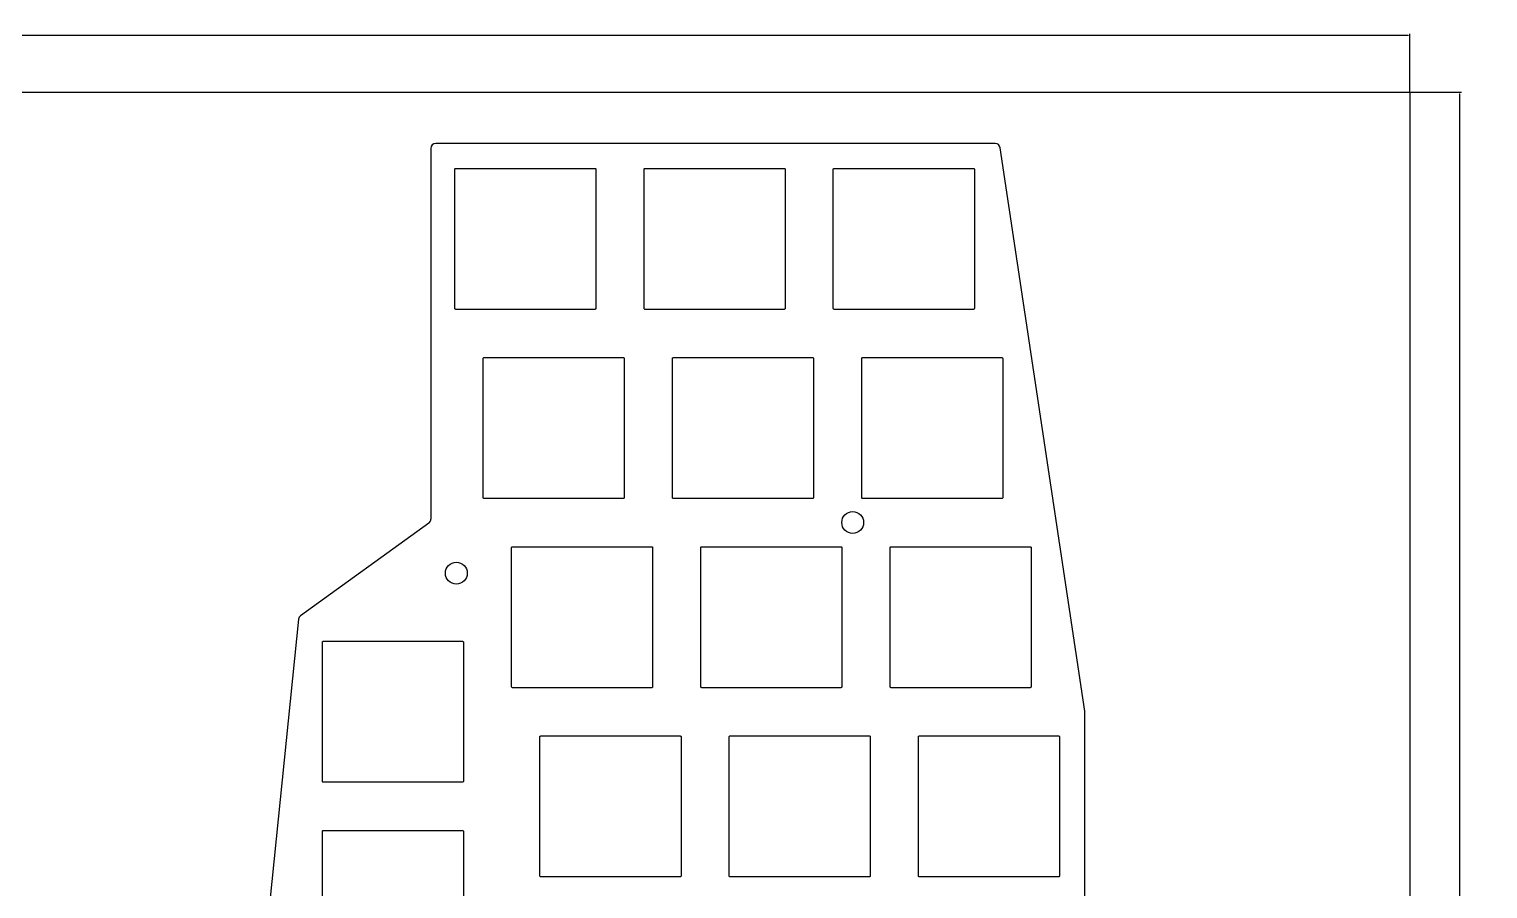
# Model space of a CAD drawing. Extents: x 0 to 308, y 0 to 306.
# Drawn here: x 161 to 307.9, y 219.8 to 306.3 of the extents above; entities that cross this region are included whole.
import ezdxf

# ---------------------------------------------------------------- set-up
doc = ezdxf.new("R2010")
doc.units = 0
doc.layers.get('0').update_dxf_attribs({"linetype": 'CONTINUOUS'})
doc.layers.get('Defpoints').update_dxf_attribs({"linetype": 'CONTINUOUS'})
doc.layers.add('BLACK', color=7, linetype='CONTINUOUS')
doc.dimstyles.new('ISO-25', dxfattribs={"dimtxt": 2.5, "dimasz": 2.5, "dimexe": 1.25, "dimexo": 0.625, "dimtad": 1, "dimtxsty": 'Standard', "dimcen": 2.5, "dimadec": 0, "dimazin": 0, "dimtfac": 1, "dimtmove": 0, "dimatfit": 3, "dimfxl": 1, "dimarcsym": 0})

# ---------------------------------------------------------------- blocks, each defined once
blk = doc.blocks.new('*D22')
at = {"color": 0, "linetype": 'ByBlock', "lineweight": -2}
for p, q in [((0, 300.06), (0, 305.86)), ((0.18, 305.68), (146.91, 305.68)), ((299.82, 305.68), (153.09, 305.68)), ((300, 300.06), (300, 305.86))]:
    blk.add_line(p, q, dxfattribs=at)
at = {"color": 0}
for points in [[(0.18, 305.71), (0.18, 305.65), (0, 305.68)], [(299.82, 305.65), (299.82, 305.71), (300, 305.68)]]:
    blk.add_solid(points, dxfattribs=at)
at = {"layer": 'Defpoints', "color": 0}
for p in [(300, 305.68), (0, 300), (300, 300)]:
    blk.add_point(p, dxfattribs=at)
at = {"color": 0, "linetype": 'ByBlock', "insert": (150, 305.68), "char_height": 1, "attachment_point": 5}
blk.add_mtext('\\A1;300.0000', dxfattribs=at)
blk = doc.blocks.new('*D23')
at = {"color": 0, "linetype": 'ByBlock', "lineweight": -2}
for p, q in [((300.06, 300), (305.19, 300)), ((305.01, 299.82), (305.01, 150.59)), ((305.01, 0.18), (305.01, 149.41)), ((300.06, 0), (305.19, 0))]:
    blk.add_line(p, q, dxfattribs=at)
at = {"color": 0}
for points in [[(305.04, 299.82), (304.98, 299.82), (305.01, 300)], [(304.98, 0.18), (305.04, 0.18), (305.01, 0)]]:
    blk.add_solid(points, dxfattribs=at)
at = {"layer": 'Defpoints', "color": 0}
for p in [(300, 300), (300, 0), (305.01, 0)]:
    blk.add_point(p, dxfattribs=at)
at = {"color": 0, "linetype": 'ByBlock', "insert": (305.01, 150), "char_height": 1, "attachment_point": 5}
blk.add_mtext('\\A1;300.0000', dxfattribs=at)

msp = doc.modelspace()

# ---------------------------------------------------------------- linework, layer by layer
at = {"linetype": 'ByBlock'}
msp.add_lwpolyline([(0, 0), (0, 300), (300, 300), (300, 0)], close=True, dxfattribs=at)
at = {"color": 1, "linetype": 'ByBlock'}
for centre in [(243.91714, 256.64776), (204.01714, 251.54776)]:
    msp.add_circle(centre, 1.1, dxfattribs=at)
at = {"layer": 'BLACK', "color": 1, "linetype": 'Continuous'}
for p, q in [((201.44454, 294.32276), (201.44454, 256.99065)), ((258.26759, 294.82276), (201.94454, 294.82276)), ((267.29454, 237.64586), (258.76204, 294.3971)), ((203.86052, 292.21329), (203.86242, 292.23289)), ((203.86242, 292.23289), (203.86822, 292.25179)), ((203.86822, 292.25179), (203.87752, 292.26919)), ((203.87752, 292.26919), (203.88992, 292.28439)), ((203.88992, 292.28439), (203.89142, 292.28559)), ((203.89142, 292.28559), (203.90522, 292.29689)), ((203.90522, 292.29689), (203.92252, 292.30619)), ((203.92252, 292.30619), (203.94142, 292.31189)), ((203.94142, 292.31189), (203.96102, 292.31379)), ((203.96102, 292.31379), (203.96592, 292.31329)), ((203.96592, 292.31329), (217.95682, 292.31329)), ((217.95682, 292.31329), (217.96172, 292.31379)), ((217.96172, 292.31379), (217.98132, 292.31189)), ((217.98132, 292.31189), (218.00022, 292.30619)), ((218.00022, 292.30619), (218.01752, 292.29689)), ((218.01752, 292.29689), (218.03282, 292.28439)), ((218.03282, 292.28439), (218.04522, 292.26919)), ((218.04522, 292.26919), (218.05452, 292.25179)), ((218.05452, 292.25179), (218.06032, 292.23289)), ((218.06032, 292.23289), (218.06172, 292.21819)), ((218.06172, 292.21819), (218.06222, 292.21329)), ((222.91052, 292.21329), (222.91242, 292.23289)), ((222.91242, 292.23289), (222.91822, 292.25179)), ((222.91822, 292.25179), (222.92752, 292.26919)), ((222.92752, 292.26919), (222.93992, 292.28439)), ((222.93992, 292.28439), (222.94142, 292.28559)), ((222.94142, 292.28559), (222.95522, 292.29689)), ((222.95522, 292.29689), (222.97252, 292.30619)), ((222.97252, 292.30619), (222.99142, 292.31189)), ((222.99142, 292.31189), (223.01102, 292.31379)), ((223.01102, 292.31379), (223.01592, 292.31329)), ((223.01592, 292.31329), (237.00682, 292.31329)), ((237.00682, 292.31329), (237.01172, 292.31379)), ((237.01172, 292.31379), (237.03132, 292.31189)), ((237.03132, 292.31189), (237.05022, 292.30619)), ((237.05022, 292.30619), (237.06752, 292.29689)), ((237.06752, 292.29689), (237.08282, 292.28439)), ((237.08282, 292.28439), (237.09522, 292.26919)), ((237.09522, 292.26919), (237.10452, 292.25179)), ((237.10452, 292.25179), (237.11032, 292.23289)), ((237.11032, 292.23289), (237.11172, 292.21819)), ((237.11172, 292.21819), (237.11222, 292.21329)), ((241.96052, 292.21329), (241.96242, 292.23289)), ((241.96242, 292.23289), (241.96822, 292.25179)), ((241.96822, 292.25179), (241.97752, 292.26919)), ((241.97752, 292.26919), (241.98992, 292.28439)), ((241.98992, 292.28439), (241.99142, 292.28559)), ((241.99142, 292.28559), (242.00522, 292.29689)), ((242.00522, 292.29689), (242.02252, 292.30619)), ((242.02252, 292.30619), (242.04142, 292.31189)), ((242.04142, 292.31189), (242.06102, 292.31379)), ((242.06102, 292.31379), (242.06592, 292.31329)), ((242.06592, 292.31329), (256.05682, 292.31329)), ((256.05682, 292.31329), (256.06172, 292.31379)), ((256.06172, 292.31379), (256.08132, 292.31189)), ((256.08132, 292.31189), (256.10022, 292.30619)), ((256.10022, 292.30619), (256.11752, 292.29689)), ((256.11752, 292.29689), (256.13282, 292.28439)), ((256.13282, 292.28439), (256.14522, 292.26919)), ((256.14522, 292.26919), (256.15452, 292.25179)), ((256.15452, 292.25179), (256.16032, 292.23289)), ((256.16032, 292.23289), (256.16172, 292.21819)), ((256.16172, 292.21819), (256.16222, 292.21329)), ((203.86102, 292.20839), (203.86052, 292.21329)), ((203.86102, 278.21869), (203.86102, 292.20839)), ((218.06222, 292.21329), (218.06172, 292.20839)), ((218.06172, 292.20839), (218.06172, 278.21869)), ((222.91102, 292.20839), (222.91052, 292.21329)), ((222.91102, 278.21869), (222.91102, 292.20839)), ((237.11222, 292.21329), (237.11172, 292.20839)), ((237.11172, 292.20839), (237.11172, 278.21869)), ((241.96102, 292.20839), (241.96052, 292.21329)), ((241.96102, 278.21869), (241.96102, 292.20839)), ((256.16222, 292.21329), (256.16172, 292.20839)), ((256.16172, 292.20839), (256.16172, 278.21869)), ((203.86052, 278.21379), (203.86102, 278.21869)), ((203.86102, 278.20889), (203.86052, 278.21379)), ((203.86242, 278.19419), (203.86102, 278.20889)), ((203.86822, 278.17529), (203.86242, 278.19419)), ((203.87752, 278.15799), (203.86822, 278.17529)), ((203.88992, 278.14269), (203.87752, 278.15799)), ((203.90522, 278.13029), (203.88992, 278.14269)), ((203.92252, 278.12099), (203.90522, 278.13029)), ((203.94142, 278.11519), (203.92252, 278.12099)), ((203.96102, 278.11329), (203.94142, 278.11519)), ((203.96592, 278.11379), (203.96102, 278.11329)), ((217.95682, 278.11379), (203.96592, 278.11379)), ((217.96172, 278.11329), (217.95682, 278.11379)), ((217.98132, 278.11519), (217.96172, 278.11329)), ((218.00022, 278.12099), (217.98132, 278.11519)), ((218.01752, 278.13029), (218.00022, 278.12099)), ((218.03282, 278.14269), (218.01752, 278.13029)), ((218.04522, 278.15799), (218.03282, 278.14269)), ((218.05452, 278.17529), (218.04522, 278.15799)), ((218.06032, 278.19419), (218.05452, 278.17529)), ((218.06172, 278.20889), (218.06032, 278.19419)), ((218.06172, 278.21869), (218.06222, 278.21379)), ((218.06222, 278.21379), (218.06172, 278.20889)), ((222.91052, 278.21379), (222.91102, 278.21869)), ((222.91102, 278.20889), (222.91052, 278.21379)), ((222.91242, 278.19419), (222.91102, 278.20889)), ((222.91822, 278.17529), (222.91242, 278.19419)), ((222.92752, 278.15799), (222.91822, 278.17529)), ((222.93992, 278.14269), (222.92752, 278.15799)), ((222.95522, 278.13029), (222.93992, 278.14269)), ((222.97252, 278.12099), (222.95522, 278.13029)), ((222.99142, 278.11519), (222.97252, 278.12099)), ((223.01102, 278.11329), (222.99142, 278.11519)), ((223.01592, 278.11379), (223.01102, 278.11329)), ((237.00682, 278.11379), (223.01592, 278.11379)), ((237.01172, 278.11329), (237.00682, 278.11379)), ((237.03132, 278.11519), (237.01172, 278.11329)), ((237.05022, 278.12099), (237.03132, 278.11519)), ((237.06752, 278.13029), (237.05022, 278.12099)), ((237.08282, 278.14269), (237.06752, 278.13029)), ((237.09522, 278.15799), (237.08282, 278.14269)), ((237.10452, 278.17529), (237.09522, 278.15799)), ((237.11032, 278.19419), (237.10452, 278.17529)), ((237.11172, 278.20889), (237.11032, 278.19419)), ((237.11172, 278.21869), (237.11222, 278.21379)), ((237.11222, 278.21379), (237.11172, 278.20889)), ((241.96052, 278.21379), (241.96102, 278.21869)), ((241.96102, 278.20889), (241.96052, 278.21379)), ((241.96242, 278.19419), (241.96102, 278.20889)), ((241.96822, 278.17529), (241.96242, 278.19419)), ((241.97752, 278.15799), (241.96822, 278.17529)), ((241.98992, 278.14269), (241.97752, 278.15799)), ((242.00522, 278.13029), (241.98992, 278.14269)), ((242.02252, 278.12099), (242.00522, 278.13029)), ((242.04142, 278.11519), (242.02252, 278.12099)), ((242.06102, 278.11329), (242.04142, 278.11519)), ((242.06592, 278.11379), (242.06102, 278.11329)), ((256.05682, 278.11379), (242.06592, 278.11379)), ((256.06172, 278.11329), (256.05682, 278.11379)), ((256.08132, 278.11519), (256.06172, 278.11329)), ((256.10022, 278.12099), (256.08132, 278.11519)), ((256.11752, 278.13029), (256.10022, 278.12099)), ((256.13282, 278.14269), (256.11752, 278.13029)), ((256.14522, 278.15799), (256.13282, 278.14269)), ((256.15452, 278.17529), (256.14522, 278.15799)), ((256.16032, 278.19419), (256.15452, 278.17529)), ((256.16172, 278.20889), (256.16032, 278.19419)), ((256.16172, 278.21869), (256.16222, 278.21379)), ((256.16222, 278.21379), (256.16172, 278.20889)), ((206.71842, 273.16329), (206.72032, 273.18289)), ((206.71892, 273.15839), (206.71842, 273.16329)), ((206.71892, 259.16889), (206.71892, 273.15839)), ((206.72032, 273.18289), (206.72612, 273.20179)), ((206.72612, 273.20179), (206.73542, 273.21909)), ((206.73542, 273.21909), (206.74782, 273.23439)), ((206.74782, 273.23439), (206.75552, 273.24069)), ((206.75552, 273.24069), (206.76312, 273.24679)), ((206.76312, 273.24679), (206.78042, 273.25609)), ((206.78042, 273.25609), (206.79932, 273.26189)), ((206.79932, 273.26189), (206.81892, 273.26379)), ((206.81892, 273.26379), (206.82382, 273.26329)), ((206.82382, 273.26329), (220.81362, 273.26329)), ((220.81362, 273.26329), (220.81852, 273.26379)), ((220.81852, 273.26379), (220.83812, 273.26189)), ((220.83812, 273.26189), (220.85702, 273.25609)), ((220.85702, 273.25609), (220.87432, 273.24679)), ((220.87432, 273.24679), (220.88962, 273.23439)), ((220.88962, 273.23439), (220.90202, 273.21909)), ((220.90202, 273.21909), (220.91132, 273.20179)), ((220.91132, 273.20179), (220.91712, 273.18289)), ((220.91712, 273.18289), (220.91852, 273.16819)), ((220.91852, 273.16819), (220.91902, 273.16329)), ((220.91902, 273.16329), (220.91852, 273.15839)), ((220.91852, 273.15839), (220.91852, 259.16889)), ((225.76842, 273.16329), (225.77032, 273.18289)), ((225.76892, 273.15839), (225.76842, 273.16329)), ((225.76892, 259.16889), (225.76892, 273.15839)), ((225.77032, 273.18289), (225.77612, 273.20179)), ((225.77612, 273.20179), (225.78542, 273.21909)), ((225.78542, 273.21909), (225.79782, 273.23439)), ((225.79782, 273.23439), (225.80172, 273.23749)), ((225.80172, 273.23749), (225.81312, 273.24679)), ((225.81312, 273.24679), (225.83042, 273.25609)), ((225.83042, 273.25609), (225.84932, 273.26189)), ((225.84932, 273.26189), (225.86892, 273.26379)), ((225.86892, 273.26379), (225.87382, 273.26329)), ((225.87382, 273.26329), (239.86362, 273.26329)), ((239.86362, 273.26329), (239.86852, 273.26379)), ((239.86852, 273.26379), (239.88812, 273.26189)), ((239.88812, 273.26189), (239.90702, 273.25609)), ((239.90702, 273.25609), (239.92432, 273.24679)), ((239.92432, 273.24679), (239.93962, 273.23439)), ((239.93962, 273.23439), (239.95202, 273.21909)), ((239.95202, 273.21909), (239.96132, 273.20179)), ((239.96132, 273.20179), (239.96712, 273.18289)), ((239.96712, 273.18289), (239.96852, 273.16819)), ((239.96852, 273.16819), (239.96902, 273.16329)), ((239.96902, 273.16329), (239.96852, 273.15839)), ((239.96852, 273.15839), (239.96852, 259.16889)), ((244.81842, 273.16329), (244.82032, 273.18289)), ((244.81892, 273.15839), (244.81842, 273.16329)), ((244.81892, 259.16889), (244.81892, 273.15839)), ((244.82032, 273.18289), (244.82612, 273.20179)), ((244.82612, 273.20179), (244.83542, 273.21909)), ((244.83542, 273.21909), (244.84782, 273.23439)), ((244.84782, 273.23439), (244.85172, 273.23749)), ((244.85172, 273.23749), (244.86312, 273.24679)), ((244.86312, 273.24679), (244.88042, 273.25609)), ((244.88042, 273.25609), (244.89932, 273.26189)), ((244.89932, 273.26189), (244.91892, 273.26379)), ((244.91892, 273.26379), (244.92382, 273.26329)), ((244.92382, 273.26329), (258.91362, 273.26329)), ((258.91362, 273.26329), (258.91852, 273.26379)), ((258.91852, 273.26379), (258.93812, 273.26189)), ((258.93812, 273.26189), (258.95702, 273.25609)), ((258.95702, 273.25609), (258.97432, 273.24679)), ((258.97432, 273.24679), (258.98962, 273.23439)), ((258.98962, 273.23439), (259.00202, 273.21909)), ((259.00202, 273.21909), (259.01132, 273.20179)), ((259.01132, 273.20179), (259.01712, 273.18289)), ((259.01712, 273.18289), (259.01852, 273.16819)), ((259.01852, 273.16819), (259.01902, 273.16329)), ((259.01902, 273.16329), (259.01852, 273.15839)), ((259.01852, 273.15839), (259.01852, 259.16889)), ((206.71842, 259.16399), (206.71892, 259.16889)), ((206.71892, 259.15909), (206.71842, 259.16399)), ((206.72032, 259.14439), (206.71892, 259.15909)), ((206.72612, 259.12549), (206.72032, 259.14439)), ((206.73542, 259.10819), (206.72612, 259.12549)), ((206.74782, 259.09289), (206.73542, 259.10819)), ((206.76312, 259.08049), (206.74782, 259.09289)), ((206.78042, 259.07119), (206.76312, 259.08049)), ((206.79932, 259.06539), (206.78042, 259.07119)), ((206.81892, 259.06349), (206.79932, 259.06539)), ((206.82382, 259.06399), (206.81892, 259.06349)), ((220.81362, 259.06399), (206.82382, 259.06399)), ((220.81852, 259.06349), (220.81362, 259.06399)), ((220.83812, 259.06539), (220.81852, 259.06349)), ((220.85702, 259.07119), (220.83812, 259.06539)), ((220.87432, 259.08049), (220.85702, 259.07119)), ((220.88962, 259.09289), (220.87432, 259.08049)), ((220.90202, 259.10819), (220.88962, 259.09289)), ((220.91132, 259.12549), (220.90202, 259.10819)), ((220.91712, 259.14439), (220.91132, 259.12549)), ((220.91852, 259.15909), (220.91712, 259.14439)), ((220.91852, 259.16889), (220.91902, 259.16399)), ((220.91902, 259.16399), (220.91852, 259.15909)), ((225.76842, 259.16399), (225.76892, 259.16889)), ((225.76892, 259.15909), (225.76842, 259.16399)), ((225.77032, 259.14439), (225.76892, 259.15909)), ((225.77612, 259.12549), (225.77032, 259.14439)), ((225.78542, 259.10819), (225.77612, 259.12549)), ((225.79782, 259.09289), (225.78542, 259.10819)), ((225.81312, 259.08049), (225.79782, 259.09289)), ((225.83042, 259.07119), (225.81312, 259.08049)), ((225.84932, 259.06539), (225.83042, 259.07119)), ((225.86892, 259.06349), (225.84932, 259.06539)), ((225.87382, 259.06399), (225.86892, 259.06349)), ((239.86362, 259.06399), (225.87382, 259.06399)), ((239.86852, 259.06349), (239.86362, 259.06399)), ((239.88812, 259.06539), (239.86852, 259.06349)), ((239.90702, 259.07119), (239.88812, 259.06539)), ((239.92432, 259.08049), (239.90702, 259.07119)), ((239.93962, 259.09289), (239.92432, 259.08049)), ((239.95202, 259.10819), (239.93962, 259.09289)), ((239.96132, 259.12549), (239.95202, 259.10819)), ((239.96712, 259.14439), (239.96132, 259.12549)), ((239.96852, 259.15909), (239.96712, 259.14439)), ((239.96852, 259.16889), (239.96902, 259.16399)), ((239.96902, 259.16399), (239.96852, 259.15909)), ((244.81842, 259.16399), (244.81892, 259.16889)), ((244.81892, 259.15909), (244.81842, 259.16399)), ((244.82032, 259.14439), (244.81892, 259.15909)), ((244.82612, 259.12549), (244.82032, 259.14439)), ((244.83542, 259.10819), (244.82612, 259.12549)), ((244.84782, 259.09289), (244.83542, 259.10819)), ((244.86312, 259.08049), (244.84782, 259.09289)), ((244.88042, 259.07119), (244.86312, 259.08049)), ((244.89932, 259.06539), (244.88042, 259.07119)), ((244.91892, 259.06349), (244.89932, 259.06539)), ((244.92382, 259.06399), (244.91892, 259.06349)), ((258.91362, 259.06399), (244.92382, 259.06399)), ((258.91852, 259.06349), (258.91362, 259.06399)), ((258.93812, 259.06539), (258.91852, 259.06349)), ((258.95702, 259.07119), (258.93812, 259.06539)), ((258.97432, 259.08049), (258.95702, 259.07119)), ((258.98962, 259.09289), (258.97432, 259.08049)), ((259.00202, 259.10819), (258.98962, 259.09289)), ((259.01132, 259.12549), (259.00202, 259.10819)), ((259.01712, 259.14439), (259.01132, 259.12549)), ((259.01852, 259.15909), (259.01712, 259.14439)), ((259.01852, 259.16889), (259.01902, 259.16399)), ((259.01902, 259.16399), (259.01852, 259.15909)), ((201.23717, 256.58522), (188.32548, 247.26559)), ((209.57662, 254.11329), (209.57852, 254.13289)), ((209.57712, 254.10839), (209.57662, 254.11329)), ((209.57712, 240.11889), (209.57712, 254.10839)), ((209.57852, 254.13289), (209.58432, 254.15179)), ((209.58432, 254.15179), (209.59362, 254.16909)), ((209.59362, 254.16909), (209.60602, 254.18439)), ((209.60602, 254.18439), (209.61402, 254.19089)), ((209.61402, 254.19089), (209.62132, 254.19679)), ((209.62132, 254.19679), (209.63862, 254.20609)), ((209.63862, 254.20609), (209.65752, 254.21189)), ((209.65752, 254.21189), (209.67712, 254.21379)), ((209.67712, 254.21379), (209.68202, 254.21329)), ((209.68202, 254.21329), (223.67182, 254.21329)), ((223.67182, 254.21329), (223.67672, 254.21379)), ((223.67672, 254.21379), (223.69632, 254.21189)), ((223.69632, 254.21189), (223.71522, 254.20609)), ((223.71522, 254.20609), (223.73252, 254.19679)), ((223.73252, 254.19679), (223.74782, 254.18439)), ((223.74782, 254.18439), (223.76022, 254.16909)), ((223.76022, 254.16909), (223.76952, 254.15179)), ((223.76952, 254.15179), (223.77532, 254.13289)), ((223.77532, 254.13289), (223.77672, 254.11819)), ((223.77672, 254.11819), (223.77722, 254.11329)), ((223.77722, 254.11329), (223.77672, 254.10839)), ((223.77672, 254.10839), (223.77672, 240.11889)), ((228.62662, 254.11329), (228.62852, 254.13289)), ((228.62712, 254.10839), (228.62662, 254.11329)), ((228.62712, 240.11889), (228.62712, 254.10839)), ((228.62852, 254.13289), (228.63432, 254.15179)), ((228.63432, 254.15179), (228.64362, 254.16909)), ((228.64362, 254.16909), (228.65602, 254.18439)), ((228.65602, 254.18439), (228.66402, 254.19089)), ((228.66402, 254.19089), (228.67132, 254.19679)), ((228.67132, 254.19679), (228.68862, 254.20609)), ((228.68862, 254.20609), (228.70752, 254.21189)), ((228.70752, 254.21189), (228.72712, 254.21379)), ((228.72712, 254.21379), (228.73202, 254.21329)), ((228.73202, 254.21329), (242.72182, 254.21329)), ((242.72182, 254.21329), (242.72672, 254.21379)), ((242.72672, 254.21379), (242.74632, 254.21189)), ((242.74632, 254.21189), (242.76522, 254.20609)), ((242.76522, 254.20609), (242.78252, 254.19679)), ((242.78252, 254.19679), (242.79782, 254.18439)), ((242.79782, 254.18439), (242.81022, 254.16909)), ((242.81022, 254.16909), (242.81952, 254.15179)), ((242.81952, 254.15179), (242.82532, 254.13289)), ((242.82532, 254.13289), (242.82672, 254.11819)), ((242.82672, 254.11819), (242.82722, 254.11329)), ((242.82722, 254.11329), (242.82672, 254.10839)), ((242.82672, 254.10839), (242.82672, 240.11889)), ((247.67662, 254.11329), (247.67852, 254.13289)), ((247.67712, 254.10839), (247.67662, 254.11329)), ((247.67712, 240.11889), (247.67712, 254.10839)), ((247.67852, 254.13289), (247.68432, 254.15179)), ((247.68432, 254.15179), (247.69362, 254.16909)), ((247.69362, 254.16909), (247.70602, 254.18439)), ((247.70602, 254.18439), (247.71402, 254.19089)), ((247.71402, 254.19089), (247.72132, 254.19679)), ((247.72132, 254.19679), (247.73862, 254.20609)), ((247.73862, 254.20609), (247.75752, 254.21189)), ((247.75752, 254.21189), (247.77712, 254.21379)), ((247.77712, 254.21379), (247.78202, 254.21329)), ((247.78202, 254.21329), (261.77182, 254.21329)), ((261.77182, 254.21329), (261.77672, 254.21379)), ((261.77672, 254.21379), (261.79632, 254.21189)), ((261.79632, 254.21189), (261.81522, 254.20609)), ((261.81522, 254.20609), (261.83252, 254.19679)), ((261.83252, 254.19679), (261.84782, 254.18439)), ((261.84782, 254.18439), (261.86022, 254.16909)), ((261.86022, 254.16909), (261.86952, 254.15179)), ((261.86952, 254.15179), (261.87532, 254.13289)), ((261.87532, 254.13289), (261.87672, 254.11819)), ((261.87672, 254.11819), (261.87722, 254.11329)), ((261.87722, 254.11329), (261.87672, 254.10839)), ((261.87672, 254.10839), (261.87672, 240.11889)), ((188.12064, 246.91045), (182.45482, 190.84748)), ((190.52662, 244.58829), (190.52852, 244.60789)), ((190.52712, 244.58339), (190.52662, 244.58829)), ((190.52712, 230.59389), (190.52712, 244.58339)), ((190.52852, 244.60789), (190.53432, 244.62679)), ((190.53432, 244.62679), (190.54362, 244.64409)), ((190.54362, 244.64409), (190.55602, 244.65939)), ((190.55602, 244.65939), (190.56402, 244.66589)), ((190.56402, 244.66589), (190.57132, 244.67179)), ((190.57132, 244.67179), (190.58862, 244.68109)), ((190.58862, 244.68109), (190.60752, 244.68689)), ((190.60752, 244.68689), (190.62712, 244.68879)), ((190.62712, 244.68879), (190.63202, 244.68829)), ((190.63202, 244.68829), (204.62182, 244.68829)), ((204.62182, 244.68829), (204.62672, 244.68879)), ((204.62672, 244.68879), (204.64632, 244.68689)), ((204.64632, 244.68689), (204.66522, 244.68109)), ((204.66522, 244.68109), (204.68252, 244.67179)), ((204.68252, 244.67179), (204.69782, 244.65939)), ((204.69782, 244.65939), (204.71022, 244.64409)), ((204.71022, 244.64409), (204.71952, 244.62679)), ((204.71952, 244.62679), (204.72532, 244.60789)), ((204.72532, 244.60789), (204.72672, 244.59319)), ((204.72672, 244.59319), (204.72722, 244.58829)), ((204.72722, 244.58829), (204.72672, 244.58339)), ((204.72672, 244.58339), (204.72672, 230.59389)), ((209.57662, 240.11399), (209.57712, 240.11889)), ((209.57712, 240.10909), (209.57662, 240.11399)), ((209.57852, 240.09439), (209.57712, 240.10909)), ((209.58432, 240.07549), (209.57852, 240.09439)), ((209.59362, 240.05819), (209.58432, 240.07549)), ((209.60602, 240.04289), (209.59362, 240.05819)), ((209.62132, 240.03049), (209.60602, 240.04289)), ((209.63862, 240.02119), (209.62132, 240.03049)), ((209.65752, 240.01539), (209.63862, 240.02119)), ((209.67712, 240.01349), (209.65752, 240.01539)), ((209.68202, 240.01399), (209.67712, 240.01349)), ((223.67182, 240.01399), (209.68202, 240.01399)), ((223.67672, 240.01349), (223.67182, 240.01399)), ((223.69632, 240.01539), (223.67672, 240.01349)), ((223.71522, 240.02119), (223.69632, 240.01539)), ((223.73252, 240.03049), (223.71522, 240.02119)), ((223.74782, 240.04289), (223.73252, 240.03049)), ((223.76022, 240.05819), (223.74782, 240.04289)), ((223.76952, 240.07549), (223.76022, 240.05819)), ((223.77532, 240.09439), (223.76952, 240.07549)), ((223.77672, 240.10909), (223.77532, 240.09439)), ((223.77672, 240.11889), (223.77722, 240.11399)), ((223.77722, 240.11399), (223.77672, 240.10909)), ((228.62662, 240.11399), (228.62712, 240.11889)), ((228.62712, 240.10909), (228.62662, 240.11399)), ((228.62852, 240.09439), (228.62712, 240.10909)), ((228.63432, 240.07549), (228.62852, 240.09439)), ((228.64362, 240.05819), (228.63432, 240.07549)), ((228.65602, 240.04289), (228.64362, 240.05819)), ((228.67132, 240.03049), (228.65602, 240.04289)), ((228.68862, 240.02119), (228.67132, 240.03049)), ((228.70752, 240.01539), (228.68862, 240.02119)), ((228.70902, 240.01529), (228.70752, 240.01539)), ((228.71202, 240.01439), (228.70902, 240.01529)), ((228.72672, 240.01289), (228.71202, 240.01439)), ((228.73042, 240.01329), (228.72672, 240.01289)), ((229.73042, 240.01329), (228.73042, 240.01329)), ((229.73752, 240.01399), (229.73042, 240.01329)), ((241.71592, 240.01399), (229.73752, 240.01399)), ((241.72302, 240.01329), (241.71592, 240.01399)), ((242.72302, 240.01329), (241.72302, 240.01329)), ((242.72672, 240.01289), (242.72302, 240.01329)), ((242.74142, 240.01439), (242.72672, 240.01289)), ((242.74422, 240.01519), (242.74142, 240.01439)), ((242.74632, 240.01539), (242.74422, 240.01519)), ((242.76522, 240.02119), (242.74632, 240.01539)), ((242.78252, 240.03049), (242.76522, 240.02119)), ((242.79782, 240.04289), (242.78252, 240.03049)), ((242.81022, 240.05819), (242.79782, 240.04289)), ((242.81952, 240.07549), (242.81022, 240.05819)), ((242.82532, 240.09439), (242.81952, 240.07549)), ((242.82672, 240.10909), (242.82532, 240.09439)), ((242.82672, 240.11889), (242.82722, 240.11399)), ((242.82722, 240.11399), (242.82672, 240.10909)), ((247.67662, 240.11399), (247.67712, 240.11889)), ((247.67712, 240.10909), (247.67662, 240.11399)), ((247.67852, 240.09439), (247.67712, 240.10909)), ((247.68432, 240.07549), (247.67852, 240.09439)), ((247.69362, 240.05819), (247.68432, 240.07549)), ((247.70602, 240.04289), (247.69362, 240.05819)), ((247.72132, 240.03049), (247.70602, 240.04289)), ((247.73862, 240.02119), (247.72132, 240.03049)), ((247.75752, 240.01539), (247.73862, 240.02119)), ((247.77712, 240.01349), (247.75752, 240.01539)), ((247.78202, 240.01399), (247.77712, 240.01349)), ((261.77182, 240.01399), (247.78202, 240.01399)), ((261.77672, 240.01349), (261.77182, 240.01399)), ((261.79632, 240.01539), (261.77672, 240.01349)), ((261.81522, 240.02119), (261.79632, 240.01539)), ((261.83252, 240.03049), (261.81522, 240.02119)), ((261.84782, 240.04289), (261.83252, 240.03049)), ((261.86022, 240.05819), (261.84782, 240.04289)), ((261.86952, 240.07549), (261.86022, 240.05819)), ((261.87532, 240.09439), (261.86952, 240.07549)), ((261.87672, 240.10909), (261.87532, 240.09439)), ((261.87672, 240.11889), (261.87722, 240.11399)), ((261.87722, 240.11399), (261.87672, 240.10909)), ((267.29454, 218.54966), (267.29454, 237.64586)), ((212.43342, 235.06329), (212.43532, 235.08289)), ((212.43392, 235.05839), (212.43342, 235.06329)), ((212.43392, 221.06889), (212.43392, 235.05839)), ((212.43532, 235.08289), (212.44112, 235.10179)), ((212.44112, 235.10179), (212.45042, 235.11909)), ((212.45042, 235.11909), (212.46282, 235.13439)), ((212.46282, 235.13439), (212.46862, 235.13899)), ((212.46862, 235.13899), (212.47812, 235.14679)), ((212.47812, 235.14679), (212.49542, 235.15609)), ((212.49542, 235.15609), (212.51432, 235.16189)), ((212.51432, 235.16189), (212.53392, 235.16379)), ((212.53392, 235.16379), (212.53882, 235.16329)), ((212.53882, 235.16329), (226.52822, 235.16329)), ((226.52822, 235.16329), (226.53312, 235.16379)), ((226.53312, 235.16379), (226.55272, 235.16189)), ((226.55272, 235.16189), (226.57162, 235.15609)), ((226.57162, 235.15609), (226.58892, 235.14679)), ((226.58892, 235.14679), (226.60422, 235.13439)), ((226.60422, 235.13439), (226.61662, 235.11909)), ((226.61662, 235.11909), (226.62592, 235.10179)), ((226.62592, 235.10179), (226.63172, 235.08289)), ((226.63172, 235.08289), (226.63312, 235.06819)), ((226.63312, 235.06819), (226.63362, 235.06329)), ((226.63362, 235.06329), (226.63312, 235.05839)), ((226.63312, 235.05839), (226.63312, 221.06889)), ((231.48342, 235.06329), (231.48532, 235.08289)), ((231.48392, 235.05839), (231.48342, 235.06329)), ((231.48392, 221.06889), (231.48392, 235.05839)), ((231.48532, 235.08289), (231.49112, 235.10179)), ((231.49112, 235.10179), (231.50042, 235.11909)), ((231.50042, 235.11909), (231.51282, 235.13439)), ((231.51282, 235.13439), (231.52812, 235.14679)), ((231.52812, 235.14679), (231.54542, 235.15609)), ((231.54542, 235.15609), (231.56432, 235.16189)), ((231.56432, 235.16189), (231.58392, 235.16379)), ((231.58392, 235.16379), (231.58882, 235.16329)), ((231.58882, 235.16329), (231.59802, 235.16329)), ((231.59802, 235.16329), (231.60172, 235.16369)), ((231.60172, 235.16369), (231.60542, 235.16329)), ((231.60542, 235.16329), (244.59802, 235.16329)), ((244.59802, 235.16329), (244.59802, 235.16329)), ((244.59802, 235.16329), (245.57822, 235.16329)), ((245.57822, 235.16329), (245.58312, 235.16379)), ((245.58312, 235.16379), (245.58802, 235.16329)), ((245.58802, 235.16329), (245.59802, 235.16329)), ((245.59802, 235.16329), (245.60172, 235.16369)), ((245.60172, 235.16369), (245.61642, 235.16219)), ((245.61642, 235.16219), (245.63052, 235.15789)), ((245.63052, 235.15789), (245.64362, 235.15099)), ((245.64362, 235.15099), (245.65502, 235.14159)), ((245.65502, 235.14159), (245.66442, 235.13019)), ((245.66442, 235.13019), (245.67132, 235.11709)), ((245.67132, 235.11709), (245.67562, 235.10299)), ((245.67562, 235.10299), (245.67572, 235.10219)), ((245.67572, 235.10219), (245.67592, 235.10179)), ((245.67592, 235.10179), (245.68172, 235.08289)), ((245.68172, 235.08289), (245.68312, 235.06819)), ((245.68312, 235.06819), (245.68362, 235.06329)), ((245.68362, 235.06329), (245.68312, 235.05839)), ((245.68312, 235.05839), (245.68312, 221.06889)), ((250.53342, 235.06329), (250.53532, 235.08289)), ((250.53392, 235.05839), (250.53342, 235.06329)), ((250.53392, 221.06889), (250.53392, 235.05839)), ((250.53532, 235.08289), (250.54112, 235.10179)), ((250.54112, 235.10179), (250.55042, 235.11909)), ((250.55042, 235.11909), (250.56282, 235.13439)), ((250.56282, 235.13439), (250.56862, 235.13899)), ((250.56862, 235.13899), (250.57812, 235.14679)), ((250.57812, 235.14679), (250.59542, 235.15609)), ((250.59542, 235.15609), (250.61432, 235.16189)), ((250.61432, 235.16189), (250.63392, 235.16379)), ((250.63392, 235.16379), (250.63882, 235.16329)), ((250.63882, 235.16329), (264.62832, 235.16329)), ((264.62832, 235.16329), (264.63322, 235.16379)), ((264.63322, 235.16379), (264.65282, 235.16189)), ((264.65282, 235.16189), (264.67172, 235.15609)), ((264.67172, 235.15609), (264.68902, 235.14679)), ((264.68902, 235.14679), (264.70432, 235.13439)), ((264.70432, 235.13439), (264.71672, 235.11909)), ((264.71672, 235.11909), (264.72602, 235.10179)), ((264.72602, 235.10179), (264.73182, 235.08289)), ((264.73182, 235.08289), (264.73322, 235.06819)), ((264.73322, 235.06819), (264.73372, 235.06329)), ((264.73372, 235.06329), (264.73322, 235.05839)), ((264.73322, 235.05839), (264.73322, 221.06889)), ((190.52662, 230.58899), (190.52712, 230.59389)), ((190.52712, 230.58409), (190.52662, 230.58899)), ((190.52852, 230.56939), (190.52712, 230.58409)), ((190.53432, 230.55049), (190.52852, 230.56939)), ((190.54362, 230.53319), (190.53432, 230.55049)), ((204.71952, 230.55049), (204.71022, 230.53319)), ((204.72532, 230.56939), (204.71952, 230.55049)), ((204.72672, 230.58409), (204.72532, 230.56939)), ((204.72672, 230.59389), (204.72722, 230.58899)), ((204.72722, 230.58899), (204.72672, 230.58409)), ((190.55602, 230.51789), (190.54362, 230.53319)), ((190.57132, 230.50549), (190.55602, 230.51789)), ((190.58862, 230.49619), (190.57132, 230.50549)), ((190.60752, 230.49039), (190.58862, 230.49619)), ((190.62712, 230.48849), (190.60752, 230.49039)), ((190.63202, 230.48899), (190.62712, 230.48849)), ((204.62182, 230.48899), (190.63202, 230.48899)), ((204.62672, 230.48849), (204.62182, 230.48899)), ((204.64632, 230.49039), (204.62672, 230.48849)), ((204.66522, 230.49619), (204.64632, 230.49039)), ((204.68252, 230.50549), (204.66522, 230.49619)), ((204.69782, 230.51789), (204.68252, 230.50549)), ((204.71022, 230.53319), (204.69782, 230.51789)), ((190.52662, 225.53829), (190.52852, 225.55789)), ((190.52712, 225.53339), (190.52662, 225.53829)), ((190.52712, 211.54429), (190.52712, 225.53339)), ((190.52852, 225.55789), (190.53432, 225.57679)), ((190.53432, 225.57679), (190.54362, 225.59409)), ((190.54362, 225.59409), (190.55602, 225.60939)), ((190.55602, 225.60939), (190.56402, 225.61589)), ((190.56402, 225.61589), (190.57132, 225.62179)), ((190.57132, 225.62179), (190.58862, 225.63109)), ((190.58862, 225.63109), (190.60752, 225.63689)), ((190.60752, 225.63689), (190.62712, 225.63879)), ((190.62712, 225.63879), (190.63202, 225.63829)), ((190.63202, 225.63829), (204.62182, 225.63829)), ((204.62182, 225.63829), (204.62672, 225.63879)), ((204.62672, 225.63879), (204.64632, 225.63689)), ((204.64632, 225.63689), (204.66522, 225.63109)), ((204.66522, 225.63109), (204.68252, 225.62179)), ((204.68252, 225.62179), (204.69782, 225.60939)), ((204.69782, 225.60939), (204.71022, 225.59409)), ((204.71022, 225.59409), (204.71952, 225.57679)), ((204.71952, 225.57679), (204.72532, 225.55789)), ((204.72532, 225.55789), (204.72672, 225.54319)), ((204.72672, 225.54319), (204.72722, 225.53829)), ((204.72722, 225.53829), (204.72672, 225.53339)), ((204.72672, 225.53339), (204.72672, 211.54429)), ((212.43342, 221.06399), (212.43392, 221.06889)), ((212.43392, 221.05909), (212.43342, 221.06399)), ((212.43532, 221.04439), (212.43392, 221.05909)), ((212.44112, 221.02549), (212.43532, 221.04439)), ((212.45042, 221.00819), (212.44112, 221.02549)), ((212.46282, 220.99289), (212.45042, 221.00819)), ((212.47812, 220.98049), (212.46282, 220.99289)), ((212.49542, 220.97119), (212.47812, 220.98049)), ((212.51432, 220.96539), (212.49542, 220.97119)), ((212.53392, 220.96349), (212.51432, 220.96539)), ((212.53882, 220.96399), (212.53392, 220.96349)), ((226.52822, 220.96399), (212.53882, 220.96399)), ((226.53312, 220.96349), (226.52822, 220.96399)), ((226.55272, 220.96539), (226.53312, 220.96349)), ((226.57162, 220.97119), (226.55272, 220.96539)), ((226.58892, 220.98049), (226.57162, 220.97119)), ((226.60422, 220.99289), (226.58892, 220.98049)), ((226.61662, 221.00819), (226.60422, 220.99289)), ((226.62592, 221.02549), (226.61662, 221.00819)), ((226.63172, 221.04439), (226.62592, 221.02549)), ((226.63312, 221.05909), (226.63172, 221.04439)), ((226.63312, 221.06889), (226.63362, 221.06399)), ((226.63362, 221.06399), (226.63312, 221.05909)), ((231.48342, 221.06399), (231.48392, 221.06889)), ((231.48392, 221.05909), (231.48342, 221.06399)), ((231.48482, 221.04959), (231.48392, 221.05909)), ((231.48532, 221.04439), (231.48482, 221.04959)), ((231.49112, 221.02549), (231.48532, 221.04439)), ((231.50042, 221.00819), (231.49112, 221.02549)), ((231.51282, 220.99289), (231.50042, 221.00819)), ((231.52812, 220.98049), (231.51282, 220.99289)), ((231.54542, 220.97119), (231.52812, 220.98049)), ((231.56432, 220.96539), (231.54542, 220.97119)), ((231.56862, 220.96499), (231.56432, 220.96539)), ((231.58392, 220.96349), (231.56862, 220.96499)), ((231.58882, 220.96399), (231.58392, 220.96349)), ((245.57822, 220.96399), (231.58882, 220.96399)), ((245.58312, 220.96349), (245.57822, 220.96399)), ((245.60272, 220.96539), (245.58312, 220.96349)), ((245.62162, 220.97119), (245.60272, 220.96539)), ((245.63892, 220.98049), (245.62162, 220.97119)), ((245.65422, 220.99289), (245.63892, 220.98049)), ((245.66662, 221.00819), (245.65422, 220.99289)), ((245.67592, 221.02549), (245.66662, 221.00819)), ((245.68172, 221.04439), (245.67592, 221.02549)), ((245.68312, 221.05909), (245.68172, 221.04439)), ((245.68312, 221.06889), (245.68362, 221.06399)), ((245.68362, 221.06399), (245.68312, 221.05909)), ((250.53342, 221.06399), (250.53392, 221.06889)), ((250.53392, 221.05909), (250.53342, 221.06399)), ((250.53532, 221.04439), (250.53392, 221.05909)), ((250.54112, 221.02549), (250.53532, 221.04439)), ((250.55042, 221.00819), (250.54112, 221.02549)), ((250.56282, 220.99289), (250.55042, 221.00819)), ((250.57812, 220.98049), (250.56282, 220.99289)), ((250.59542, 220.97119), (250.57812, 220.98049)), ((250.61432, 220.96539), (250.59542, 220.97119)), ((250.63392, 220.96349), (250.61432, 220.96539)), ((250.63882, 220.96399), (250.63392, 220.96349)), ((264.62832, 220.96399), (250.63882, 220.96399)), ((264.63322, 220.96349), (264.62832, 220.96399)), ((264.65282, 220.96539), (264.63322, 220.96349)), ((264.67172, 220.97119), (264.65282, 220.96539)), ((264.68902, 220.98049), (264.67172, 220.97119)), ((264.70432, 220.99289), (264.68902, 220.98049)), ((264.71672, 221.00819), (264.70432, 220.99289)), ((264.72602, 221.02549), (264.71672, 221.00819)), ((264.73182, 221.04439), (264.72602, 221.02549)), ((264.73322, 221.05909), (264.73182, 221.04439)), ((264.73322, 221.06889), (264.73372, 221.06399)), ((264.73372, 221.06399), (264.73322, 221.05909))]:
    msp.add_line(p, q, dxfattribs=at)
for centre, start, end in [((201.94454, 294.32276), 90, 180), ((258.26759, 294.32276), 8.5503309, 90), ((200.94454, 256.99065), 305.8216567, 0), ((188.61811, 246.86017), 125.8216567, 174.229182)]:
    msp.add_arc(centre, 0.5, start, end, dxfattribs=at)

# ---------------------------------------------------------------- dimensions: what is measured, and where the dimension line sits
at = {"linetype": 'ByBlock'}
dim = msp.add_linear_dim(base=(300, 305.67751), p1=(0, 300), p2=(300, 300), dimstyle='ISO-25', override={"dimtxt": 1, "dimasz": 0.18, "dimexe": 0.18, "dimexo": 0.0625, "dimgap": 0.09, "dimtad": 0, "dimtih": 1, "dimtoh": 1, "dimdec": 4, "dimzin": 0, "dimdsep": 46, "dimcen": 0.09, "dimtdec": 4, "dimtofl": 0, "dimtmove": 1, "dimtolj": 1, "dimtzin": 0}, dxfattribs=at)
dim.commit()
dim.dimension.update_dxf_attribs({"geometry": '*D22', "text_midpoint": (150, 305.67751)})
dim = msp.add_linear_dim(base=(305.01413, 0), p1=(300, 300), p2=(300, 0), angle=90, dimstyle='ISO-25', override={"dimtxt": 1, "dimasz": 0.18, "dimexe": 0.18, "dimexo": 0.0625, "dimgap": 0.09, "dimtad": 0, "dimtih": 1, "dimtoh": 1, "dimdec": 4, "dimzin": 0, "dimdsep": 46, "dimcen": 0.09, "dimtfac": 1, "dimtdec": 4, "dimtofl": 0, "dimtmove": 2, "dimtolj": 1, "dimtzin": 0}, dxfattribs=at)
dim.commit()
dim.dimension.update_dxf_attribs({"geometry": '*D23', "text_midpoint": (305.01413, 150)})

doc.saveas('drawing.dxf')
